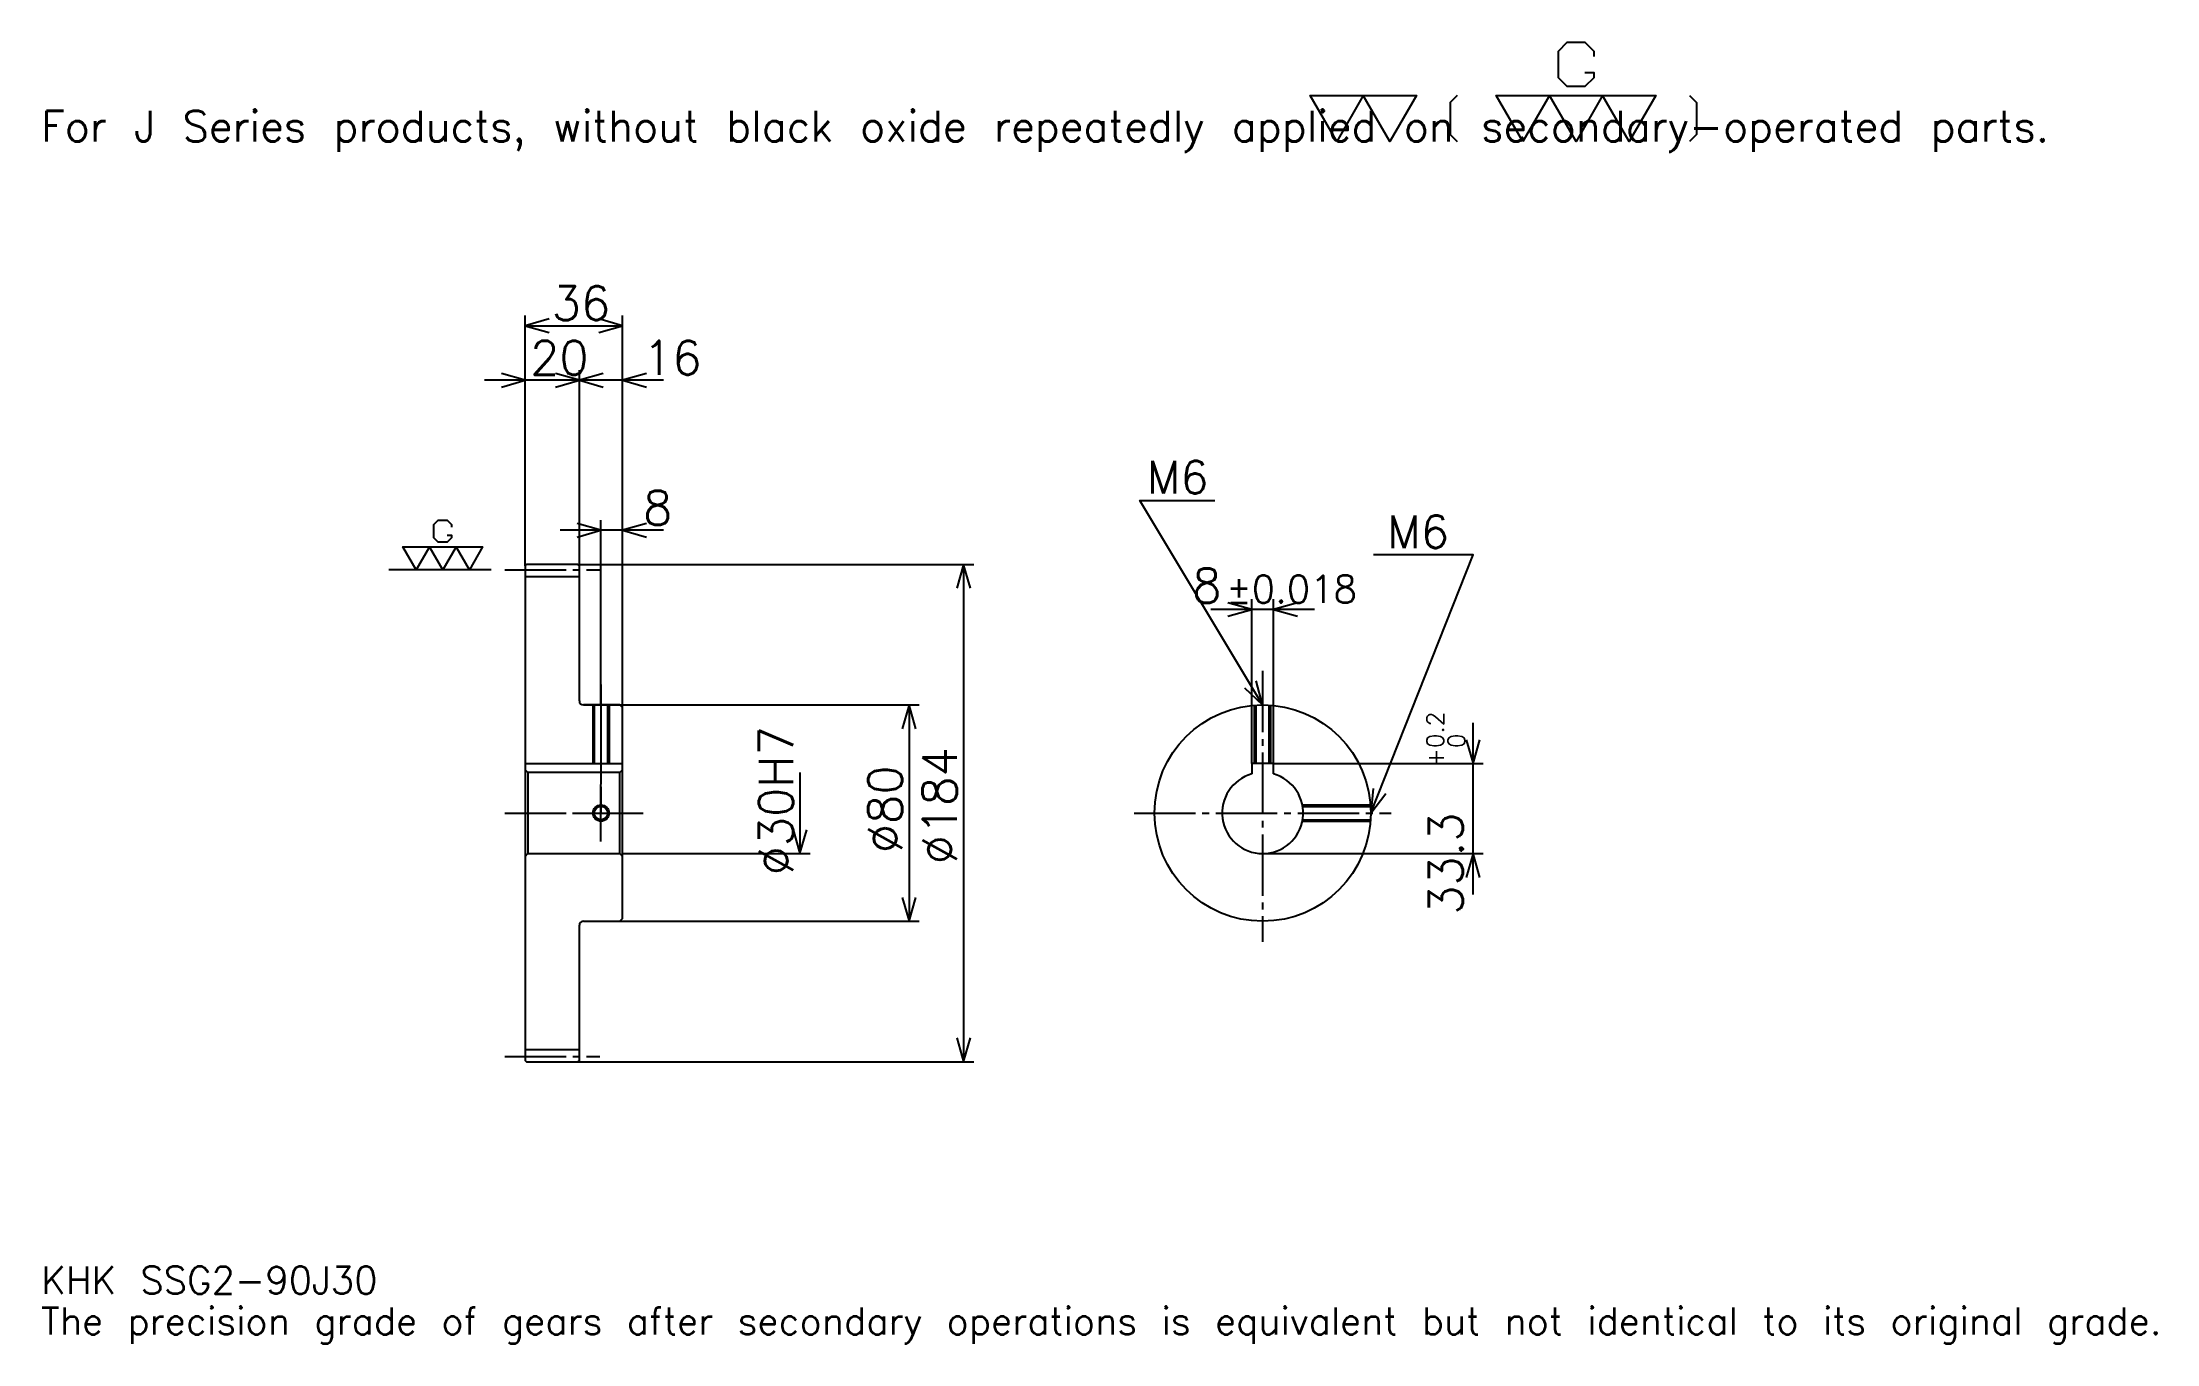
# Model space of a CAD drawing. Extents: x 26 to 808, y 9 to 491.
import ezdxf

# ---------------------------------------------------------------- set-up
doc = ezdxf.new("R2010")
doc.units = 0
doc.linetypes.add('DASHDOT', pattern=[30.260869, 22.695652, -2.521739, 2.521739, -2.521739])
doc.layers.get('0').update_dxf_attribs({"linetype": 'CONTINUOUS'})
doc.layers.add('DASHDOT', color=6, linetype='DASHDOT')
doc.styles.add('KANJI', font='TXT', dxfattribs={"bigfont": 'BIGFONT'})

msp = doc.modelspace()

# ---------------------------------------------------------------- linework, layer by layer
at = {"color": 5}
for p, q in [((204.260864, 297.521729), (204.260864, 389.565216)), ((204.260864, 385.782593), (240.260864, 385.782593)), ((240.260864, 297.521729), (240.260864, 389.565216)), ((224.260864, 297.521729), (224.260864, 369.391296)), ((239.391296, 365.608704), (189.130432, 365.608704)), ((255.391296, 365.608704), (209.130432, 365.608704)), ((232.260864, 297.521729), (232.260864, 313.913055)), ((255.391296, 310.130432), (217.130432, 310.130432)), ((204.260864, 297.021729), (204.260864, 297.521729)), ((223.760864, 297.521729), (240.260864, 297.521729)), ((224.260864, 297.021729), (224.260864, 297.521729)), ((232.260864, 245.521744), (232.260864, 297.521729)), ((232.260864, 245.521744), (232.260864, 297.521729)), ((240.260864, 297.521729), (370.130432, 297.521729)), ((240.260864, 244.521744), (240.260864, 297.521729)), ((366.347839, 297.521729), (366.347839, 113.521744)), ((472.956512, 223.821747), (472.956512, 284.608704)), ((480.956512, 223.821747), (480.956512, 284.608704)), ((496.086945, 280.826111), (457.82608, 280.826111)), ((225.760864, 245.521744), (240.260864, 245.521744)), ((240.260864, 245.521744), (349.956512, 245.521744)), ((346.173889, 245.521744), (346.173889, 165.521744)), ((554.782593, 175.391312), (554.782593, 238.952179)), ((305.82608, 220.521744), (305.82608, 190.521744)), ((480.956512, 223.821747), (558.565186, 223.821747)), ((240.260864, 190.521744), (309.608704, 190.521744)), ((476.956512, 190.521744), (558.565186, 190.521744)), ((225.760864, 165.521744), (240.260864, 165.521744)), ((240.260864, 165.521744), (349.956512, 165.521744)), ((223.760864, 113.521744), (240.260864, 113.521744)), ((240.260864, 113.521744), (370.130432, 113.521744))]:
    msp.add_line(p, q, dxfattribs=at)
at = {"color": 7}
msp.add_line((191.652161, 295.521729), (153.82608, 295.521729), dxfattribs=at)
at = {"color": 4}
for p, q in [((204.260864, 293.021729), (224.260864, 293.021729)), ((204.260864, 223.821747), (240.260864, 223.821747)), ((205.260864, 220.521744), (205.260864, 190.521744)), ((239.260864, 220.521744), (240.260864, 221.521744)), ((239.260864, 190.521744), (240.260864, 189.521744)), ((204.260864, 118.021744), (224.260864, 118.021744))]:
    msp.add_line(p, q, dxfattribs=at)
at = {"color": 7}
for points in [[(596.13916, 479.48349), (599.417419, 479.48349), (599.417419, 477.516541), (596.13916, 474.238281), (589.582642, 474.238281), (586.304382, 477.516541), (586.304382, 487.351318), (589.582642, 490.629578), (596.13916, 490.629578), (599.417419, 487.351318), (599.417419, 485.384369)], [(504.347839, 453.913055), (494.513062, 470.960022), (533.852173, 470.960022), (524.017395, 453.913055), (514.182617, 470.960022), (504.347839, 453.913055)], [(548.93219, 470.960022), (546.30957, 468.337402), (546.30957, 456.535675), (548.93219, 453.913055)], [(573.191345, 453.913055), (563.356567, 470.960022), (622.365234, 470.960022), (612.530457, 453.913055), (602.695679, 470.960022), (592.860901, 453.913055), (583.026123, 470.960022), (573.191345, 453.913055)], [(634.822632, 470.960022), (637.445251, 468.337402), (637.445251, 456.535675), (634.822632, 453.913055)], [(175.386948, 308.306946), (177.026077, 308.306946), (177.026077, 307.323486), (175.386948, 305.684357), (172.108688, 305.684357), (170.469559, 307.323486), (170.469559, 312.240875), (172.108688, 313.880005), (175.386948, 313.880005), (177.026077, 312.240875), (177.026077, 311.257385)], [(163.91304, 295.521729), (158.995636, 304.045227), (188.5, 304.045227), (183.582596, 295.521729), (178.665207, 304.045227), (173.747818, 295.521729), (168.830429, 304.045227), (163.91304, 295.521729)]]:
    msp.add_lwpolyline(points, dxfattribs=at)
at = {"color": 5}
for points in [[(213.086945, 388.304352), (204.260864, 385.782593), (213.086945, 383.260864)], [(231.434784, 383.260864), (240.260864, 385.782593), (231.434784, 388.304352)], [(195.434784, 363.086975), (204.260864, 365.608704), (195.434784, 368.130432)], [(215.434784, 363.086975), (224.260864, 365.608704), (215.434784, 368.130432)], [(233.086945, 368.130432), (224.260864, 365.608704), (233.086945, 363.086975)], [(249.086945, 368.130432), (240.260864, 365.608704), (249.086945, 363.086975)], [(476.956512, 245.521744), (431.565216, 321.17392), (459.304321, 321.17392)], [(223.434784, 307.608704), (232.260864, 310.130432), (223.434784, 312.652161)], [(249.086945, 312.652161), (240.260864, 310.130432), (249.086945, 307.608704)], [(368.869568, 288.695648), (366.347839, 297.521729), (363.82608, 288.695648)], [(516.956543, 205.521744), (554.782593, 301), (517.96521, 301)], [(464.130432, 278.304352), (472.956512, 280.826111), (464.130432, 283.347839)], [(489.782593, 283.347839), (480.956512, 280.826111), (489.782593, 278.304352)], [(470.253143, 251.792633), (476.956512, 245.521744), (474.577911, 254.387482)], [(348.695648, 236.695648), (346.173889, 245.521744), (343.652161, 236.695648)], [(552.260864, 232.647827), (554.782593, 223.821747), (557.304321, 232.647827)], [(517.862915, 214.656158), (516.956543, 205.521744), (522.551819, 212.798523)], [(303.304352, 199.347824), (305.82608, 190.521744), (308.347809, 199.347824)], [(557.304321, 181.695648), (554.782593, 190.521744), (552.260864, 181.695648)], [(343.652161, 174.347839), (346.173889, 165.521744), (348.695648, 174.347839)], [(363.82608, 122.347832), (366.347839, 113.521744), (368.869568, 122.347832)]]:
    msp.add_lwpolyline(points, dxfattribs=at)
at = {"color": 4}
for points in [[(224.260864, 247.021744), (224.260864, 297.021729), (223.760864, 297.521729), (204.760864, 297.521729), (204.260864, 297.021729), (204.260864, 189.521744)], [(225.760864, 165.521744), (239.260864, 165.521744), (240.260864, 166.521744), (240.260864, 244.521744), (239.260864, 245.521744), (225.760864, 245.521744)], [(229.260864, 245.521744), (229.260864, 223.821747)], [(229.800873, 245.521744), (229.800873, 223.821747)], [(234.720856, 245.521744), (234.720856, 223.821747)], [(235.260864, 245.521744), (235.260864, 223.821747)], [(473.956512, 223.821747), (473.956512, 245.409088)], [(474.496521, 223.821747), (474.496521, 245.44603)], [(479.416504, 223.821747), (479.416504, 245.44603)], [(479.956512, 223.821747), (479.956512, 245.409088)], [(204.260864, 189.521744), (205.260864, 190.521744), (239.260864, 190.521744), (239.260864, 220.521744), (205.260864, 220.521744), (204.260864, 221.521744)], [(480.956512, 219.978577), (480.956512, 223.821747), (472.956512, 223.821747), (472.956512, 219.978577)], [(491.653442, 208.521744), (516.843872, 208.521744)], [(491.753418, 207.98175), (516.880798, 207.98175)], [(491.653442, 202.521744), (516.843872, 202.521744)], [(491.753418, 203.061737), (516.880798, 203.061737)], [(204.260864, 189.521744), (204.260864, 114.021744), (204.760864, 113.521744), (223.760864, 113.521744), (224.260864, 114.021744), (224.260864, 164.021744)]]:
    msp.add_lwpolyline(points, dxfattribs=at)
for centre, radius in [((476.956512, 205.521744), 40), ((232.260864, 205.521744), 2.46)]:
    msp.add_circle(centre, radius, dxfattribs=at)
at = {"color": 7}
msp.add_circle((232.260864, 205.521744), 3, dxfattribs=at)
at = {"color": 4}
for centre, radius, start, end in [((225.760864, 247.021744), 1.5, 180, 270), ((476.956512, 205.521744), 15, 105.466010323, 74.533989677), ((225.760864, 164.021744), 1.5, 90, 180)]:
    msp.add_arc(centre, radius, start, end, dxfattribs=at)
at = {"layer": 'DASHDOT', "color": 7}
for p, q in [((196.695648, 295.521729), (231.82608, 295.521729)), ((476.956512, 258.130432), (476.956512, 157.956528)), ((232.260864, 245.521744), (232.260864, 205.521744)), ((196.695648, 205.521744), (247.82608, 205.521744)), ((429.391296, 205.521744), (524.521729, 205.521744)), ((196.695648, 115.521744), (231.82608, 115.521744))]:
    msp.add_line(p, q, dxfattribs=at)
for points in [[(232.260864, 253.08696), (232.260864, 216.256531)], [(232.260864, 194.956528), (232.260864, 216.08696)], [(221.695648, 205.521744), (242.82608, 205.521744)]]:
    msp.add_lwpolyline(points, dxfattribs=at)

# ---------------------------------------------------------------- texts
at = {"color": 7, "style": 'KANJI'}
for s, height, p in [('For J Series products, without black oxide repeatedly applied on secondary-operated parts.', 11.347826, (25.217392, 453.913055)), ('36', 12.608696, (214.065216, 387.799988)), ('20', 12.608696, (206.065216, 367.626099)), ('16', 12.608696, (247.82608, 367.626099)), ('M6', 12.104348, (434.086945, 323.695648)), ('8', 12.608696, (247.82608, 312.147827)), ('M6', 12.104348, (523.008667, 303.521729)), ('8', 12.608696, (450.929688, 283.347839)), ('%%p0.018', 10.086957, (463.410736, 283.347839)), ('KHK SSG2-90J30', 10.086957, (25.217392, 27.73913)), ('The precision grade of gears after secondary operations is equivalent but not identical to its original grade.', 10.086957, (25.217392, 12.608696))]:
    msp.add_text(s, height=height, dxfattribs=at).set_placement(p)
for s, height, p in [('%%c30H7', 12.608696, (303.304352, 182.51088)), ('0.2', 6.304348, (543.939087, 229.526123)), ('%%c184', 12.608696, (363.82608, 186.608704)), ('+', 6.304348, (543.939087, 222.465256)), ('0', 6.304348, (551.75647, 229.526123)), ('%%c80', 12.608696, (343.652161, 190.706528)), ('33.3', 12.608696, (551, 167.889832))]:
    msp.add_text(s, height=height, rotation=90, dxfattribs=at).set_placement(p)

doc.saveas('drawing.dxf')
